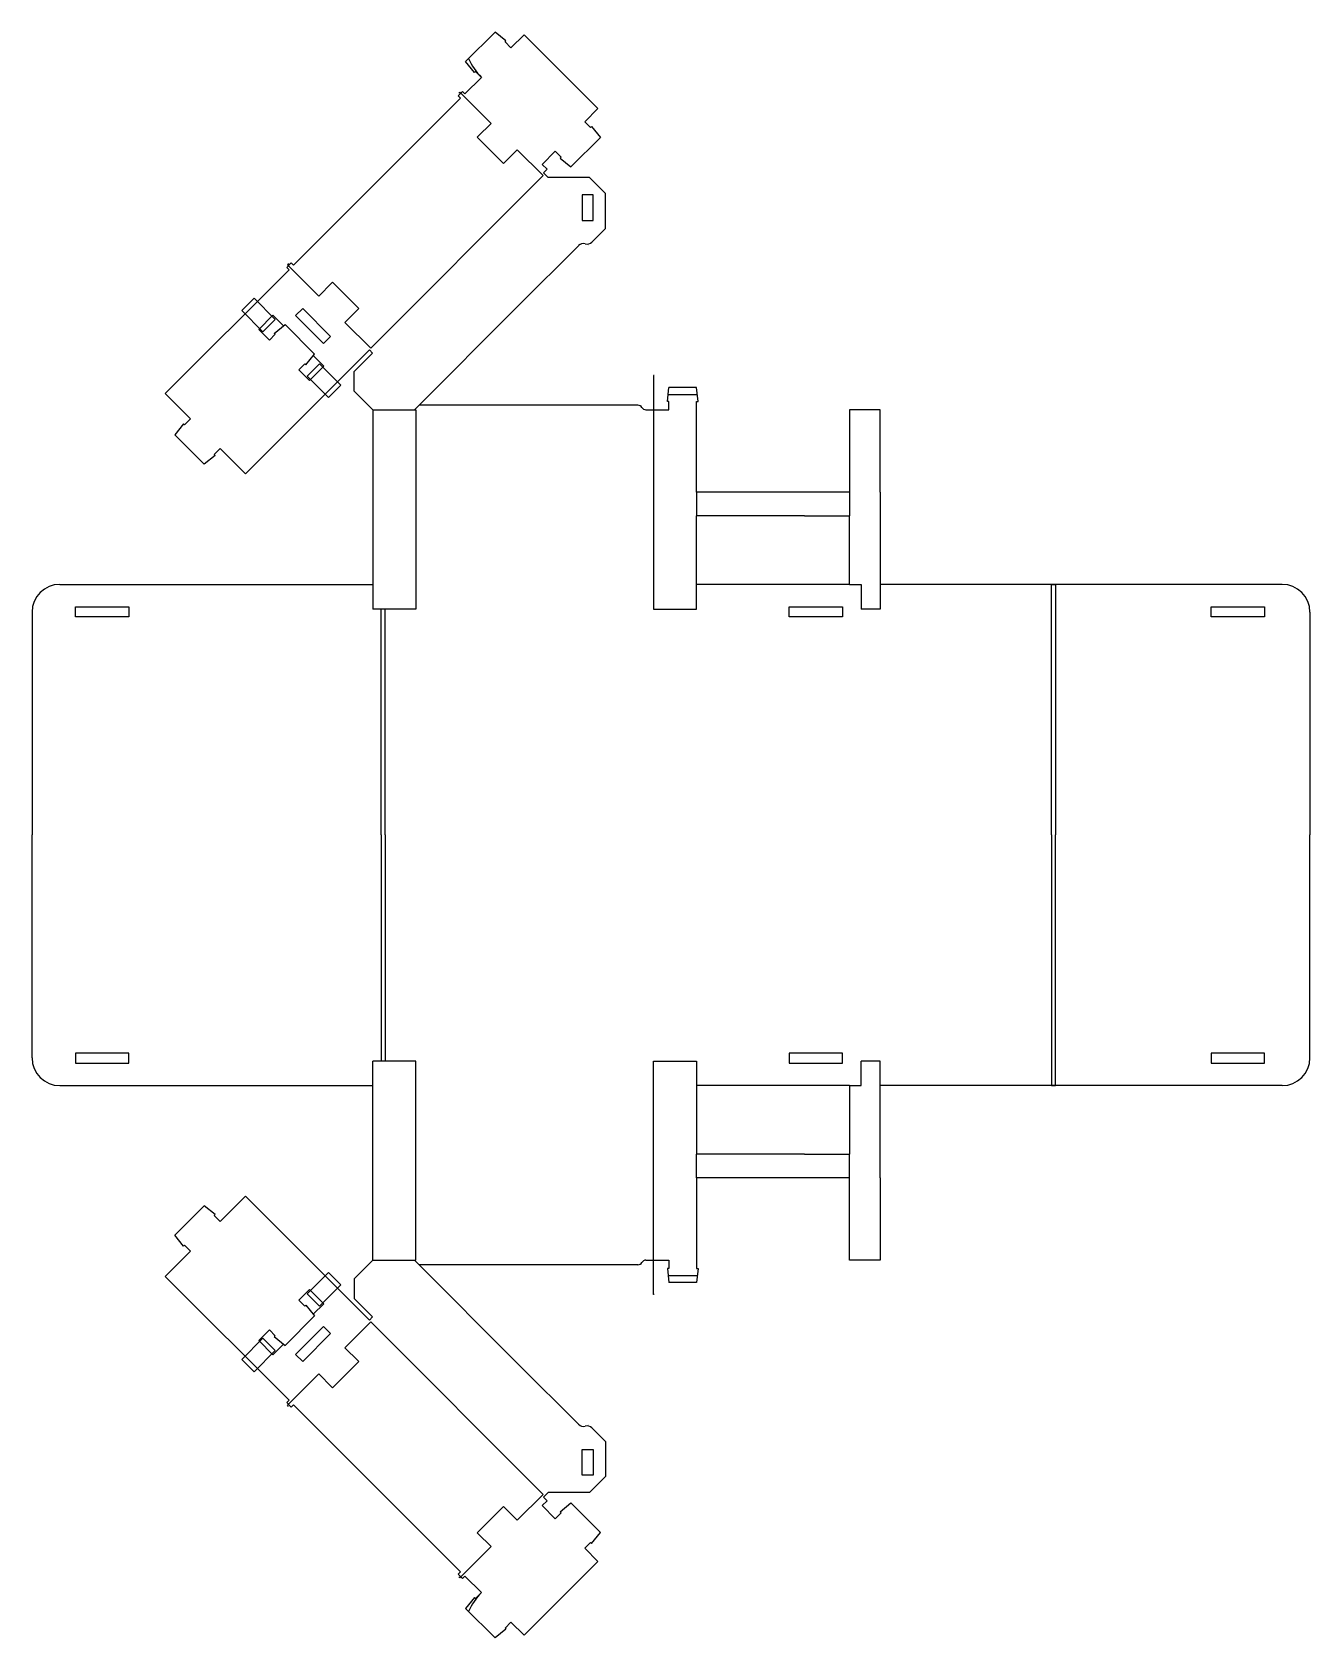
# Model space of a CAD drawing. Header units: inches. Extents: x 1422.9 to 1482.5, y 123.1 to 197.2.
# Drawn here: x 1453.42 to 1458.84, y 187.14 to 193.95 of the extents above; entities that cross this region are included whole.
import ezdxf

# ---------------------------------------------------------------- set-up
doc = ezdxf.new("R2010")
doc.units = ezdxf.units.IN
doc.header["$LTSCALE"] = 0.2
doc.header["$MEASUREMENT"] = 0
doc.layers.add('FLEXURES', color=1, linetype='Continuous')
doc.layers.add('OUTLINES', color=250, linetype='Continuous')

msp = doc.modelspace()

# ---------------------------------------------------------------- linework, layer by layer
at = {"layer": 'FLEXURES'}
for p, q in [((1455.2376, 193.6937), (1455.2332, 193.6892)), ((1455.3698, 193.5614), (1455.2376, 193.6937)), ((1455.5905, 193.3404), (1455.4809, 193.4498)), ((1455.5905, 193.3404), (1454.8588, 192.6081)), ((1454.5096, 192.9667), (1454.5051, 192.9622)), ((1454.6381, 192.8291), (1454.5051, 192.9622)), ((1454.3113, 192.7679), (1454.3638, 192.8198)), ((1454.3638, 192.8198), (1454.4541, 192.7291)), ((1454.4015, 192.6772), (1454.3113, 192.7679)), ((1454.4541, 192.7291), (1454.4015, 192.6772)), ((1454.7494, 192.7177), (1454.8588, 192.6081)), ((1454.6412, 192.5418), (1454.5893, 192.4893)), ((1454.7318, 192.4514), (1454.6412, 192.5418)), ((1454.5893, 192.4893), (1454.6799, 192.3989)), ((1454.6799, 192.3989), (1454.7318, 192.4514)), ((1456.0585, 192.492), (1456.0585, 191.502)), ((1456.0615, 192.492), (1456.0585, 192.492)), ((1454.8673, 192.3467), (1455.0503, 192.3467)), ((1455.0503, 192.3467), (1455.0503, 191.502)), ((1456.2416, 191.997), (1456.2416, 191.897)), ((1456.89, 191.997), (1456.89, 191.897)), ((1457.747, 190.5436), (1457.747, 191.6066)), ((1457.747, 191.6066), (1457.7647, 191.6066)), ((1457.7647, 191.6066), (1457.7647, 190.5436)), ((1454.9027, 190.5436), (1454.9027, 191.502)), ((1454.9204, 190.5436), (1454.9204, 191.502)), ((1454.9027, 190.5436), (1454.9027, 189.5851)), ((1454.9204, 190.5436), (1454.9204, 189.5851)), ((1457.747, 190.5436), (1457.747, 189.4806)), ((1457.7647, 189.4806), (1457.7647, 190.5436)), ((1455.0503, 188.7405), (1455.0503, 189.5851)), ((1456.0585, 188.5951), (1456.0585, 189.5851)), ((1457.747, 189.4806), (1457.7647, 189.4806)), ((1456.2416, 189.0901), (1456.2416, 189.1901)), ((1456.89, 189.0901), (1456.89, 189.1901)), ((1454.8673, 188.7405), (1455.0503, 188.7405)), ((1454.5893, 188.5979), (1454.6799, 188.6882)), ((1454.7318, 188.6357), (1454.6412, 188.5454)), ((1454.6799, 188.6882), (1454.7318, 188.6357)), ((1454.6412, 188.5454), (1454.5893, 188.5979)), ((1456.0615, 188.5951), (1456.0585, 188.5951)), ((1454.7494, 188.3694), (1454.8588, 188.479)), ((1455.5905, 187.7468), (1454.8588, 188.479)), ((1454.4015, 188.4099), (1454.3113, 188.3192)), ((1454.4541, 188.3581), (1454.4015, 188.4099)), ((1454.3113, 188.3192), (1454.3638, 188.2674)), ((1454.3638, 188.2674), (1454.4541, 188.3581)), ((1454.6381, 188.258), (1454.5051, 188.1249)), ((1454.5096, 188.1204), (1454.5051, 188.1249)), ((1455.5905, 187.7468), (1455.4809, 187.6373)), ((1455.3698, 187.5258), (1455.2376, 187.3935)), ((1455.2376, 187.3935), (1455.2332, 187.398))]:
    msp.add_line(p, q, dxfattribs=at)
at = {"layer": 'OUTLINES'}
for p, q in [((1455.2616, 193.8232), (1455.3868, 193.9485)), ((1455.4328, 193.9109), (1455.3868, 193.9485)), ((1455.4286, 193.9067), (1455.4328, 193.9109)), ((1455.4286, 193.9067), (1455.4537, 193.8817)), ((1455.4537, 193.8817), (1455.5093, 193.9374)), ((1455.5093, 193.9374), (1455.8224, 193.6242)), ((1455.2991, 193.7773), (1455.2616, 193.8232)), ((1455.2588, 193.6868), (1455.3284, 193.7564)), ((1455.3033, 193.7815), (1455.2991, 193.7773)), ((1455.3033, 193.7815), (1455.3284, 193.7564)), ((1455.2301, 193.6779), (1455.2489, 193.6967)), ((1455.24, 193.668), (1455.2301, 193.6779)), ((1455.2489, 193.6967), (1455.2588, 193.6868)), ((1455.7668, 193.5686), (1455.8224, 193.6242)), ((1455.3139, 193.5054), (1455.3698, 193.5614)), ((1455.7918, 193.5435), (1455.7668, 193.5686)), ((1455.7918, 193.5435), (1455.796, 193.5477)), ((1455.796, 193.5477), (1455.8336, 193.5017)), ((1455.3139, 193.5054), (1455.3111, 193.5026)), ((1455.3111, 193.5026), (1455.4225, 193.3913)), ((1455.7083, 193.3765), (1455.8336, 193.5017)), ((1455.4809, 193.4498), (1455.4253, 193.3941)), ((1455.5858, 193.3876), (1455.6415, 193.4433)), ((1455.6665, 193.4182), (1455.6415, 193.4433)), ((1455.6665, 193.4182), (1455.6624, 193.4141)), ((1455.6624, 193.4141), (1455.7083, 193.3765)), ((1455.4225, 193.3913), (1455.4253, 193.3941)), ((1455.6068, 193.3667), (1455.5858, 193.3876)), ((1455.5917, 193.3516), (1455.6118, 193.3316)), ((1455.5918, 193.3516), (1455.6068, 193.3667)), ((1455.7874, 193.3316), (1455.6118, 193.3316)), ((1455.8554, 193.2636), (1455.7874, 193.3316)), ((1455.8554, 193.1159), (1455.8554, 193.2636)), ((1455.8022, 193.2584), (1455.7558, 193.2584)), ((1455.7558, 193.2584), (1455.7558, 193.1497)), ((1455.8022, 193.1497), (1455.8022, 193.2584)), ((1455.7558, 193.1497), (1455.8022, 193.1497)), ((1455.7977, 193.0581), (1455.8554, 193.1159)), ((1455.7824, 193.0428), (1455.7824, 193.0428)), ((1454.5122, 192.9408), (1453.9867, 192.4158)), ((1454.5024, 192.9507), (1454.5212, 192.9694)), ((1454.5122, 192.9408), (1454.5024, 192.9507)), ((1454.5212, 192.9694), (1454.531, 192.9596)), ((1454.6936, 192.8847), (1454.6381, 192.8291)), ((1454.6936, 192.8847), (1454.6964, 192.8875)), ((1454.6964, 192.8875), (1454.8078, 192.7762)), ((1454.3835, 192.687), (1454.4441, 192.7476)), ((1454.4441, 192.7476), (1454.4887, 192.703)), ((1454.5403, 192.7466), (1454.5703, 192.7766)), ((1454.6588, 192.6279), (1454.5403, 192.7466)), ((1454.5703, 192.7766), (1454.6889, 192.658)), ((1454.7494, 192.7177), (1454.805, 192.7734)), ((1454.8078, 192.7762), (1454.805, 192.7734)), ((1454.4287, 192.6418), (1454.3835, 192.687)), ((1454.4538, 192.6669), (1454.4287, 192.6418)), ((1454.4496, 192.671), (1454.4955, 192.7086)), ((1454.4538, 192.6669), (1454.4496, 192.671)), ((1454.4955, 192.7086), (1454.6208, 192.5832)), ((1454.6889, 192.658), (1454.6588, 192.6279)), ((1454.8539, 192.6005), (1454.3274, 192.0747)), ((1454.5831, 192.5373), (1454.6208, 192.5832)), ((1454.867, 192.5874), (1454.7888, 192.5086)), ((1454.8539, 192.6005), (1454.867, 192.5874)), ((1454.579, 192.5415), (1454.5539, 192.5165)), ((1454.5539, 192.5165), (1454.5991, 192.4712)), ((1454.579, 192.5415), (1454.5831, 192.5373)), ((1454.5991, 192.4712), (1454.6597, 192.5318)), ((1454.6597, 192.5318), (1454.6151, 192.5764)), ((1454.7888, 192.4251), (1454.7888, 192.5086)), ((1454.0944, 192.3079), (1453.9867, 192.4158)), ((1454.8673, 192.3467), (1454.7888, 192.4251)), ((1456.1176, 192.3821), (1456.1235, 192.4412)), ((1456.1235, 192.3821), (1456.1176, 192.3821)), ((1456.1205, 192.4116), (1456.2445, 192.4116)), ((1456.2416, 192.4412), (1456.1235, 192.4412)), ((1456.1235, 192.3467), (1456.1235, 192.3821)), ((1456.2475, 192.3821), (1456.2416, 192.4412)), ((1456.2416, 192.3467), (1456.2416, 192.3821)), ((1456.2416, 192.3821), (1456.2475, 192.3821)), ((1454.8673, 192.3467), (1454.8673, 191.502)), ((1455.9926, 192.3664), (1455.0641, 192.3664)), ((1456.007, 192.3664), (1456.007, 192.3664)), ((1456.0267, 192.3467), (1456.0349, 192.3467)), ((1456.0349, 192.3467), (1456.0585, 192.3467)), ((1456.0585, 192.3467), (1456.1235, 192.3467)), ((1456.2416, 191.997), (1456.2416, 192.3467)), ((1456.89, 192.3467), (1456.89, 191.997)), ((1457.02, 192.3467), (1456.89, 192.3467)), ((1457.02, 191.997), (1457.02, 192.3467)), ((1454.0652, 192.2871), (1454.0276, 192.2412)), ((1454.0694, 192.2829), (1454.0652, 192.2871)), ((1454.0694, 192.2829), (1454.0944, 192.3079)), ((1454.0276, 192.2412), (1454.1528, 192.1158)), ((1454.1946, 192.1576), (1454.2196, 192.1826)), ((1454.2196, 192.1826), (1454.3274, 192.0747)), ((1454.1988, 192.1534), (1454.1528, 192.1158)), ((1454.1946, 192.1576), (1454.1988, 192.1534)), ((1456.699, 191.997), (1456.2416, 191.997)), ((1456.89, 191.997), (1456.699, 191.997)), ((1457.02, 191.997), (1457.02, 191.502)), ((1456.2416, 191.502), (1456.2416, 191.897)), ((1456.699, 191.897), (1456.2416, 191.897)), ((1456.699, 191.897), (1456.89, 191.897)), ((1456.89, 191.6066), (1456.89, 191.897)), ((1453.5402, 191.6066), (1454.8673, 191.6066)), ((1456.89, 191.6066), (1456.2416, 191.6066)), ((1456.89, 191.6066), (1456.94, 191.6066)), ((1456.94, 191.6066), (1456.94, 191.502)), ((1457.7558, 191.6066), (1457.02, 191.6066)), ((1458.7256, 191.6066), (1457.7558, 191.6066)), ((1453.6061, 191.4686), (1453.6061, 191.5111)), ((1453.6061, 191.5111), (1453.8327, 191.5111)), ((1453.8327, 191.5111), (1453.8327, 191.4686)), ((1455.0503, 191.502), (1454.8673, 191.502)), ((1456.0585, 191.502), (1456.2416, 191.502)), ((1456.6345, 191.4686), (1456.6345, 191.5111)), ((1456.6345, 191.5111), (1456.8611, 191.5111)), ((1456.8611, 191.5111), (1456.8611, 191.4686)), ((1457.02, 191.502), (1456.94, 191.502)), ((1458.4243, 191.4686), (1458.4243, 191.5111)), ((1458.4243, 191.5111), (1458.6508, 191.5111)), ((1458.6508, 191.5111), (1458.6508, 191.4686)), ((1453.4221, 191.4885), (1453.4221, 190.5436)), ((1453.8327, 191.4686), (1453.6061, 191.4686)), ((1456.8611, 191.4686), (1456.6345, 191.4686)), ((1458.6508, 191.4686), (1458.4243, 191.4686)), ((1458.8437, 191.4885), (1458.8437, 190.5436)), ((1453.4221, 189.5987), (1453.4221, 190.5436)), ((1458.8437, 189.5987), (1458.8437, 190.5436)), ((1453.6061, 189.6186), (1453.6061, 189.5761)), ((1453.8327, 189.6186), (1453.6061, 189.6186)), ((1453.8327, 189.5761), (1453.8327, 189.6186)), ((1456.6345, 189.6186), (1456.6345, 189.5761)), ((1456.8611, 189.6186), (1456.6345, 189.6186)), ((1456.8611, 189.5761), (1456.8611, 189.6186)), ((1458.4243, 189.6186), (1458.4243, 189.5761)), ((1458.6508, 189.6186), (1458.4243, 189.6186)), ((1458.6508, 189.5761), (1458.6508, 189.6186)), ((1453.6061, 189.5761), (1453.8327, 189.5761)), ((1454.8673, 188.7405), (1454.8673, 189.5851)), ((1455.0503, 189.5851), (1454.8673, 189.5851)), ((1456.0585, 189.5851), (1456.2416, 189.5851)), ((1456.2416, 189.5851), (1456.2416, 189.1901)), ((1456.6345, 189.5761), (1456.8611, 189.5761)), ((1457.02, 189.5851), (1456.94, 189.5851)), ((1456.94, 189.4806), (1456.94, 189.5851)), ((1457.02, 189.0901), (1457.02, 189.5851)), ((1458.4243, 189.5761), (1458.6508, 189.5761)), ((1453.5402, 189.4806), (1454.8673, 189.4806)), ((1456.89, 189.4806), (1456.2416, 189.4806)), ((1456.89, 189.4806), (1456.89, 189.1901)), ((1456.89, 189.4806), (1456.94, 189.4806)), ((1457.7558, 189.4806), (1457.02, 189.4806)), ((1458.7256, 189.4806), (1457.7558, 189.4806)), ((1456.699, 189.1901), (1456.2416, 189.1901)), ((1456.699, 189.1901), (1456.89, 189.1901)), ((1456.2416, 189.0901), (1456.2416, 188.7405)), ((1456.699, 189.0901), (1456.2416, 189.0901)), ((1456.89, 189.0901), (1456.699, 189.0901)), ((1456.89, 188.7405), (1456.89, 189.0901)), ((1457.02, 189.0901), (1457.02, 188.7405)), ((1454.2196, 188.9045), (1454.3274, 189.0124)), ((1454.8539, 188.4866), (1454.3274, 189.0124)), ((1454.0276, 188.846), (1454.1528, 188.9713)), ((1454.1988, 188.9338), (1454.1528, 188.9713)), ((1454.1946, 188.9296), (1454.1988, 188.9338)), ((1454.1946, 188.9296), (1454.2196, 188.9045)), ((1454.0652, 188.8001), (1454.0276, 188.846)), ((1454.0944, 188.7792), (1453.9867, 188.6713)), ((1454.0694, 188.8042), (1454.0652, 188.8001)), ((1454.0694, 188.8042), (1454.0944, 188.7792)), ((1454.8673, 188.7405), (1454.7888, 188.662)), ((1455.9926, 188.7208), (1455.0641, 188.7208)), ((1456.007, 188.7208), (1456.007, 188.7208)), ((1456.0267, 188.7405), (1456.0349, 188.7405)), ((1456.0349, 188.7405), (1456.0585, 188.7405)), ((1456.0585, 188.7405), (1456.1235, 188.7405)), ((1456.1235, 188.705), (1456.1176, 188.705)), ((1456.1176, 188.705), (1456.1235, 188.646)), ((1456.1235, 188.7405), (1456.1235, 188.705)), ((1456.2416, 188.7405), (1456.2416, 188.705)), ((1456.2416, 188.705), (1456.2475, 188.705)), ((1456.2475, 188.705), (1456.2416, 188.646)), ((1457.02, 188.7405), (1456.89, 188.7405)), ((1454.5122, 188.1463), (1453.9867, 188.6713)), ((1454.7888, 188.662), (1454.7888, 188.5785)), ((1456.1205, 188.6755), (1456.2445, 188.6755)), ((1456.2416, 188.646), (1456.1235, 188.646)), ((1454.5539, 188.5707), (1454.5991, 188.6159)), ((1454.579, 188.5456), (1454.5539, 188.5707)), ((1454.5991, 188.6159), (1454.6597, 188.5554)), ((1454.867, 188.4998), (1454.7888, 188.5785)), ((1454.4955, 188.3786), (1454.6208, 188.5039)), ((1454.579, 188.5456), (1454.5831, 188.5498)), ((1454.5831, 188.5498), (1454.6208, 188.5039)), ((1454.6597, 188.5554), (1454.6151, 188.5108)), ((1454.8539, 188.4866), (1454.867, 188.4998)), ((1454.4287, 188.4453), (1454.3835, 188.4001)), ((1454.4538, 188.4203), (1454.4287, 188.4453)), ((1454.6588, 188.4592), (1454.5403, 188.3406)), ((1454.5703, 188.3105), (1454.6889, 188.4292)), ((1454.6889, 188.4292), (1454.6588, 188.4592)), ((1454.3835, 188.4001), (1454.4441, 188.3396)), ((1454.4441, 188.3396), (1454.4887, 188.3842)), ((1454.4538, 188.4203), (1454.4496, 188.4161)), ((1454.4496, 188.4161), (1454.4955, 188.3786)), ((1454.7494, 188.3694), (1454.805, 188.3137)), ((1454.5403, 188.3406), (1454.5703, 188.3105)), ((1454.6964, 188.1996), (1454.8078, 188.3109)), ((1454.8078, 188.3109), (1454.805, 188.3137)), ((1454.6936, 188.2024), (1454.6381, 188.258)), ((1454.6936, 188.2024), (1454.6964, 188.1996)), ((1454.5122, 188.1463), (1454.5024, 188.1365)), ((1454.5024, 188.1365), (1454.5212, 188.1177)), ((1454.5212, 188.1177), (1454.531, 188.1276)), ((1455.7824, 188.0443), (1455.7824, 188.0443)), ((1455.7977, 188.029), (1455.8554, 187.9712)), ((1455.8554, 187.9712), (1455.8554, 187.8236)), ((1455.7558, 187.8287), (1455.7558, 187.9374)), ((1455.7558, 187.9374), (1455.8022, 187.9374)), ((1455.8022, 187.9374), (1455.8022, 187.8287)), ((1455.8022, 187.8287), (1455.7558, 187.8287)), ((1455.8554, 187.8236), (1455.7874, 187.7555)), ((1455.5917, 187.7355), (1455.6118, 187.7555)), ((1455.7874, 187.7555), (1455.6118, 187.7555)), ((1455.3111, 187.5845), (1455.4225, 187.6958)), ((1455.4225, 187.6958), (1455.4253, 187.693)), ((1455.4809, 187.6373), (1455.4253, 187.693)), ((1455.6068, 187.7205), (1455.5858, 187.6995)), ((1455.5858, 187.6995), (1455.6415, 187.6439)), ((1455.5918, 187.7355), (1455.6068, 187.7205)), ((1455.6624, 187.6731), (1455.7083, 187.7107)), ((1455.7083, 187.7107), (1455.8336, 187.5854)), ((1455.6665, 187.6689), (1455.6415, 187.6439)), ((1455.6665, 187.6689), (1455.6624, 187.6731)), ((1455.3139, 187.5817), (1455.3111, 187.5845)), ((1455.3139, 187.5817), (1455.3698, 187.5258)), ((1455.7918, 187.5436), (1455.7668, 187.5186)), ((1455.7918, 187.5436), (1455.796, 187.5395)), ((1455.796, 187.5395), (1455.8336, 187.5854)), ((1455.7668, 187.5186), (1455.8224, 187.4629)), ((1455.24, 187.4191), (1455.2301, 187.4093)), ((1455.2301, 187.4093), (1455.2489, 187.3905)), ((1455.5093, 187.1498), (1455.8224, 187.4629)), ((1455.2489, 187.3905), (1455.2588, 187.4003)), ((1455.2588, 187.4003), (1455.3284, 187.3307)), ((1455.2991, 187.3099), (1455.2616, 187.2639)), ((1455.3033, 187.3057), (1455.2991, 187.3099)), ((1455.3033, 187.3057), (1455.3284, 187.3307)), ((1455.2616, 187.2639), (1455.3868, 187.1387)), ((1455.4286, 187.1804), (1455.4537, 187.2055)), ((1455.4537, 187.2055), (1455.5093, 187.1498)), ((1455.4328, 187.1762), (1455.3868, 187.1387)), ((1455.4286, 187.1804), (1455.4328, 187.1762))]:
    msp.add_line(p, q, dxfattribs=at)
for points in [[(1455.24, 193.668), (1455.0133, 193.4416), (1454.7577, 193.186), (1454.531, 192.9596)], [(1455.7406, 193.0428), (1455.485, 192.7872), (1455.0444, 192.3467)], [(1455.7406, 188.0443), (1455.485, 188.2999), (1455.0444, 188.7405)], [(1455.24, 187.4191), (1455.0133, 187.6455), (1454.7577, 187.9012), (1454.531, 188.1276)]]:
    msp.add_lwpolyline(points, dxfattribs=at)
for centre, radius, start, end in [((1455.5093, 193.9374), 0.2559, 203.33182, 225), ((1455.7615, 193.022), 0.0295, 75, 135), ((1455.7768, 193.079), 0.0295, 255, 315), ((1455.9926, 192.3467), 0.0197, 29.99999, 90), ((1456.0267, 192.3664), 0.0197, 209.99999, 270), ((1453.5402, 191.4885), 0.1181, 90, 180), ((1458.7256, 191.4885), 0.1181, 360, 90), ((1453.5402, 189.5987), 0.1181, 180, 270), ((1458.7256, 189.5987), 0.1181, 270, 0), ((1455.9926, 188.7405), 0.0197, 270, 330.00001), ((1456.0267, 188.7208), 0.0197, 90, 150.00001), ((1455.7615, 188.0652), 0.0295, 225, 285), ((1455.7768, 188.0081), 0.0295, 45, 105), ((1455.5093, 187.1498), 0.2559, 135, 156.66818)]:
    msp.add_arc(centre, radius, start, end, dxfattribs=at)

doc.saveas('drawing.dxf')
